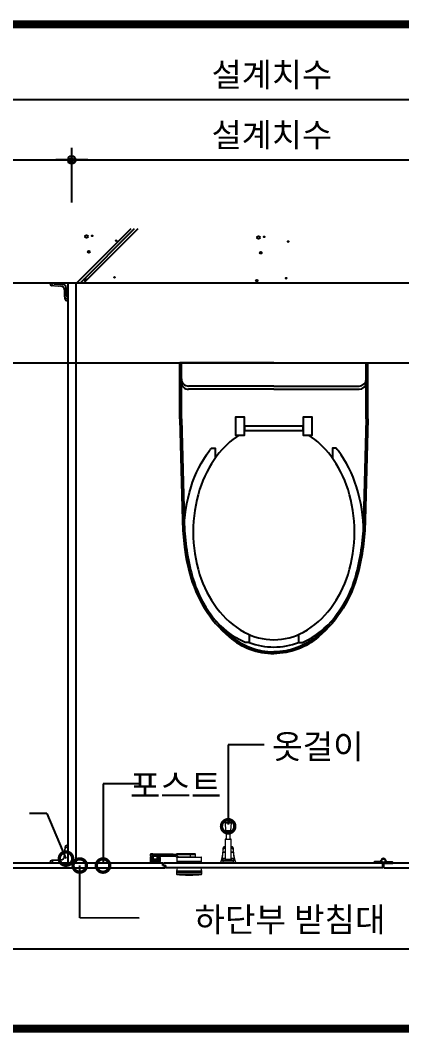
# Model space of a CAD drawing. Extents: x -256 to 8104, y -176 to 5714.
# Drawn here: x 3156 to 3633, y 2764 to 4029 of the extents above; entities that cross this region are included whole.
import ezdxf
from ezdxf.enums import TextEntityAlignment as Align

# ---------------------------------------------------------------- set-up
doc = ezdxf.new("R2010")
doc.units = 0
doc.header["$LTSCALE"] = 30
doc.layers.get('0').update_dxf_attribs({"linetype": 'CONTINUOUS'})
doc.layers.get('DEFPOINTS').update_dxf_attribs({"linetype": 'CONTINUOUS'})
for name, color, linetype in [('0_toilet', 6, 'CONTINUOUS'), ('DIM', 7, 'CONTINUOUS'), ('HAT', 8, 'CONTINUOUS'), ('경첩', 4, 'CONTINUOUS'), ('문자', 3, 'CONTINUOUS'), ('부자재', 4, 'CONTINUOUS'), ('옷걸이', 4, 'CONTINUOUS'), ('잠금쇠(회전형)', 4, 'CONTINUOUS'), ('치수', 1, 'CONTINUOUS'), ('해치', 8, 'CONTINUOUS')]:
    doc.layers.add(name, color=color, linetype=linetype)
doc.styles.add('돋움', font='malgun.ttf')
doc.dimstyles.new('10', dxfattribs={"dimscale": 10, "dimtxt": 3, "dimasz": 1, "dimexe": 1.5, "dimexo": 2, "dimgap": 1, "dimtad": 1, "dimdec": 0, "dimlunit": 6, "dimtxsty": '돋움', "dimblk": 'DIMDOT', "dimcen": -1, "dimdle": 1.5, "dimclrt": 3, "dimazin": 3, "dimtfac": 1, "dimtdec": 0, "dimtix": 1, "dimtmove": 2, "dimatfit": 3, "dimldrblk": 'DIMDOT', "dimarcsym": 0})

# ---------------------------------------------------------------- blocks, each defined once
blk = doc.blocks.new('_DOTSMALL')
at = {"color": 0, "linetype": 'ByBlock', "const_width": 0.5}
blk.add_lwpolyline([(-0.0625, 0, 1), (0.0625, 0, 1)], format="xyb", close=True, dxfattribs=at)
blk = doc.blocks.new('A$C63EC304E')
at = {"layer": '치수', "color": 1, "xscale": 2.5, "yscale": 2.5, "zscale": 2.5, "rotation": 234.3098741996962}
blk.add_blockref('_DOTSMALL', (0.312, 0.312), dxfattribs=at)
blk = doc.blocks.new('A$C2BC9653E')
at = {"layer": '치수', "xscale": 0.3333333333333333, "yscale": 0.3333333333333333, "zscale": 0.3333333333333333}
blk.add_blockref('A$C63EC304E', (0, 0), dxfattribs=at)
blk = doc.blocks.new('A$C7FC71301')
at = {"layer": '치수', "rotation": 180}
blk.add_blockref('A$C2BC9653E', (0.208, 0.208), dxfattribs=at)
blk = doc.blocks.new('A$C4A20372B')
at = {"layer": '치수'}
blk.add_blockref('A$C7FC71301', (0, 0), dxfattribs=at)
blk = doc.blocks.new('A$C566469F5')
at = {"layer": '치수'}
blk.add_blockref('A$C4A20372B', (0, 0), dxfattribs=at)
blk = doc.blocks.new('A$C7E317CD4')
at = {"layer": '해치', "xscale": 2, "yscale": 2, "zscale": 2}
blk.add_blockref('A$C566469F5', (0, 0), dxfattribs=at)
blk = doc.blocks.new('A$C601D7F27')
at = {"layer": '치수'}
blk.add_blockref('A$C7E317CD4', (0, 0), dxfattribs=at)
blk = doc.blocks.new('A$C38802C08')
at = {"layer": '치수'}
blk.add_blockref('A$C601D7F27', (0, 0), dxfattribs=at)
blk = doc.blocks.new('DIMDOT')
at = {"linetype": 'Continuous'}
blk.add_line((-2, 0), (2, 0), dxfattribs=at)
for radius in [0.5, 0.25]:
    blk.add_circle((0, 0), radius, dxfattribs=at)
blk = doc.blocks.new('*D671')
at = {"layer": 'DEFPOINTS', "color": 0}
for p in [(52408.8, -2942.9), (50908.8, -3091.4), (52408.8, -3091.4)]:
    blk.add_point(p, dxfattribs=at)
at = {"layer": 'DIM', "color": 0, "lineweight": -2, "ltscale": 10}
for p, q in [((50908.8, -3071.4), (50908.8, -2927.9)), ((52408.8, -3071.4), (52408.8, -2927.9)), ((50918.8, -2942.9), (52398.8, -2942.9))]:
    blk.add_line(p, q, dxfattribs=at)
at = {"layer": 'DIM', "color": 0, "lineweight": -2, "xscale": 10, "yscale": 10, "zscale": 10, "rotation": 180}
blk.add_blockref('DIMDOT', (50908.8, -2942.9), dxfattribs=at)
at = {"layer": 'DIM', "color": 0, "lineweight": -2, "xscale": 10, "yscale": 10, "zscale": 10}
blk.add_blockref('DIMDOT', (52408.8, -2942.9), dxfattribs=at)
at = {"layer": 'DIM', "color": 3, "insert": (51658.8, -2913.3), "char_height": 30, "attachment_point": 5, "style": '돋움'}
blk.add_mtext('설계치수', dxfattribs=at)
blk = doc.blocks.new('*D672')
at = {"layer": 'DEFPOINTS', "color": 0}
for p in [(51908.8, -3018.3), (51408.8, -3091.4), (51908.8, -3091.4)]:
    blk.add_point(p, dxfattribs=at)
at = {"layer": 'DIM', "color": 0, "lineweight": -2, "ltscale": 10}
for p, q in [((51408.8, -3071.4), (51408.8, -3003.3)), ((51908.8, -3071.4), (51908.8, -3003.3)), ((51418.8, -3018.3), (51898.8, -3018.3))]:
    blk.add_line(p, q, dxfattribs=at)
at = {"layer": 'DIM', "color": 0, "lineweight": -2, "xscale": 10, "yscale": 10, "zscale": 10, "rotation": 180}
blk.add_blockref('DIMDOT', (51408.8, -3018.3), dxfattribs=at)
at = {"layer": 'DIM', "color": 0, "lineweight": -2, "xscale": 10, "yscale": 10, "zscale": 10}
blk.add_blockref('DIMDOT', (51908.8, -3018.3), dxfattribs=at)
at = {"layer": 'DIM', "color": 3, "insert": (51658.8, -2988.6), "char_height": 30, "attachment_point": 5, "style": '돋움'}
blk.add_mtext('설계치수', dxfattribs=at)
blk = doc.blocks.new('*D673')
at = {"layer": 'DEFPOINTS', "color": 0}
for p in [(51408.8, -3018.3), (50908.8, -3091.4), (51408.8, -3091.4)]:
    blk.add_point(p, dxfattribs=at)
at = {"layer": 'DIM', "color": 0, "lineweight": -2, "ltscale": 10}
for p, q in [((50908.8, -3071.4), (50908.8, -3003.3)), ((51408.8, -3071.4), (51408.8, -3003.3)), ((50918.8, -3018.3), (51398.8, -3018.3))]:
    blk.add_line(p, q, dxfattribs=at)
at = {"layer": 'DIM', "color": 0, "lineweight": -2, "xscale": 10, "yscale": 10, "zscale": 10, "rotation": 180}
blk.add_blockref('DIMDOT', (50908.8, -3018.3), dxfattribs=at)
at = {"layer": 'DIM', "color": 0, "lineweight": -2, "xscale": 10, "yscale": 10, "zscale": 10}
blk.add_blockref('DIMDOT', (51408.8, -3018.3), dxfattribs=at)
at = {"layer": 'DIM', "color": 3, "insert": (51158.8, -2988.6), "char_height": 30, "attachment_point": 5, "style": '돋움'}
blk.add_mtext('설계치수', dxfattribs=at)
blk = doc.blocks.new('A$C10E41893')
at = {"layer": '부자재'}
for p, q in [((6.5, 0), (6.5, 196)), ((123.3, 196), (6.5, 196)), ((123.3, 192.5), (6.5, 192.5)), ((54.8, 0), (54.8, 177.5)), ((61.4, 0), (61.4, 177.5)), ((6.5, 0), (6.5, -196)), ((54.8, 0), (54.8, -177.5)), ((61.4, 0), (61.4, -177.5)), ((123.3, -192.5), (6.5, -192.5)), ((123.3, -196), (6.5, -196))]:
    blk.add_line(p, q, dxfattribs=at)
for points in [[(122.7, 196, -0.012538), (123.3, 196), (334.6, 190.3, -0.055395), (444.7, 175.1, -0.154276), (576.9, 93.3, -0.179504), (611.5, 0, -0.179504)], [(122.8, 192.5, -0.012538), (123.2, 192.5), (334.5, 186.8, -0.055395), (443.8, 171.7, -0.154276), (574.3, 91, -0.179504), (608, 0, -0.179504)], [(572, 51.4), (588.8, 51.4), (588.8, 59.6, 0.021185), (583.3, 70.7, 0.106084), (528.4, 133.7, 0.085733), (452.6, 172.4, 0.075373), (358.7, 186.6, 0.075373), (264.8, 172.4, 0.085733), (189, 133.7, 0.007337), (184.4, 130.1), (184.4, 122), (204.7, 122)], [(156.7, -72, 0.089162), (200.2, -118.7, 0.085733), (270.3, -154.5, 0.075373), (358.7, -167.9, 0.075373), (447.1, -154.5, 0.085733), (517.2, -118.7, 0.106084), (567, -61.6, 0.126931), (582.8, 0, 0.126931), (567, 61.6, 0.106084), (517.2, 118.7, 0.085733), (447.1, 154.5, 0.075373), (358.7, 167.9, 0.075373), (270.3, 154.5, 0.085733), (200.2, 118.7, 0.089162), (156.7, 72)], [(588.8, -51.4, 0.090214), (598.2, 0, 0.090214), (588.8, 51.4, 0.106084)], [(122.7, -196, 0.012538), (123.3, -196), (334.6, -190.3, 0.055395), (444.7, -175.1, 0.154276), (576.9, -93.3, 0.179504), (611.5, 0, 0.179504)], [(122.8, -192.5, 0.012538), (123.2, -192.5), (334.5, -186.8, 0.055395), (443.8, -171.7, 0.154276), (574.3, -91, 0.179504), (608, 0, 0.179504)], [(572, -51.4), (588.8, -51.4), (588.8, -59.6, -0.021185), (583.3, -70.7, -0.106084), (528.4, -133.7, -0.085733), (452.6, -172.4, -0.075373), (358.7, -186.6, -0.075373), (264.8, -172.4, -0.085733), (189, -133.7, -0.007337), (184.4, -130.1), (184.4, -122), (204.7, -122)]]:
    blk.add_lwpolyline(points, format="xyb", dxfattribs=at)
blk.add_lwpolyline([(138, -60.8), (119.3, -60.8), (119.3, -79.5), (156.7, -79.5), (156.7, -60.8), (138, -60.8), (147.3, -60.8), (147.3, 60.8), (138, 60.8), (156.7, 60.8), (156.7, 79.5), (119.3, 79.5), (119.3, 60.8), (138, 60.8), (138, -60.8), (119.3, -60.8)], dxfattribs=at)
for centre, start, end in [((39.8, 177.5), 0, 90), ((46.4, 177.5), 0, 90), ((39.8, -177.5), 270, 0), ((46.4, -177.5), 270, 0)]:
    blk.add_arc(centre, 15, start, end, dxfattribs=at)
blk = doc.blocks.new('DESIGN-25', base_point=(48188.6, -6872.9))
for p, q in [((50908.8, -3171.8), (52408.8, -3171.8)), ((50908.8, -3271.8), (52408.8, -3271.8))]:
    blk.add_line(p, q)
at = {"color": 4}
for p, q in [((51397.5, -3173.9), (51387.8, -3173.3)), ((51397.5, -3173.9), (51398.2, -3173.9)), ((51401.6, -3177.8), (51402.1, -3187.8))]:
    blk.add_line(p, q, dxfattribs=at)
at = {"color": 8}
blk.add_line((50672.7, -4003.7), (52635.3, -4003.7), dxfattribs=at)
at = {"color": 8, "const_width": 10}
for points in [[(50672.7, -2848.7), (54020.5, -2848.7)], [(48236, -4103.7), (54020.5, -4103.7)]]:
    blk.add_lwpolyline(points, dxfattribs=at)
at = {"color": 4}
for centre, radius, start, end in [((51387.9, -3171.7), 1.61, 184.0227, 266.85), ((51398, -3177.6), 3.66, 356.6481, 86.2207), ((51403.8, -3187.6), 1.65, 186.1664, 269.5984)]:
    blk.add_arc(centre, radius, start, end, dxfattribs=at)
at = {"layer": '0_toilet'}
for p, q in [((51403.8, -3171.8), (51403.8, -3896.8)), ((51413.8, -3171.8), (51413.8, -3896.8)), ((51522.7, -3896.8), (51298.8, -3896.8)), ((51298.8, -3902.8), (51525.7, -3902.8)), ((51522.7, -3899.8), (51522.7, -3896.8)), ((51522.7, -3899.8), (51526.5, -3899.8)), ((51797.3, -3896.8), (51523.5, -3896.8)), ((51523.5, -3899.8), (51523.5, -3896.8)), ((51525.7, -3902.8), (51525.7, -3899.8)), ((51526.5, -3902.8), (51526.5, -3899.8)), ((51797.3, -3902.8), (51526.5, -3902.8)), ((51797.3, -3902.8), (51797.3, -3896.8)), ((52027.8, -3896.8), (51798.8, -3896.8)), ((51798.8, -3902.8), (51798.8, -3896.8)), ((51798.8, -3902.8), (52030.8, -3902.8))]:
    blk.add_line(p, q, dxfattribs=at)
at = {"layer": '경첩', "color": 4, "linetype": 'Continuous', "lineweight": 15}
for p, q in [((51381.3, -3173), (51381.3, -3171.8)), ((51381.3, -3171.8), (51381.6, -3171.8)), ((51381.6, -3173), (51381.3, -3173)), ((51381.6, -3171.8), (51381.6, -3173)), ((51381.6, -3171.8), (51383.7, -3171.8)), ((51383.7, -3171.8), (51383.7, -3173.1)), ((51383.7, -3173.1), (51383.8, -3173.1)), ((51383.8, -3173.1), (51383.8, -3171.8)), ((51383.8, -3171.8), (51384.1, -3171.8)), ((51383.8, -3173.1), (51384.1, -3173.1)), ((51384.1, -3171.8), (51384.1, -3173.1)), ((51402.3, -3171.8), (51384.1, -3171.8)), ((51403.8, -3191.6), (51403.8, -3173.3)), ((51386, -3175.5), (51383.5, -3175.3)), ((51383.6, -3175.1), (51385, -3175.2)), ((51384, -3175.5), (51384.2, -3175.4)), ((51384, -3175.5), (51384.1, -3175.6)), ((51387.3, -3175.8), (51384.1, -3175.6)), ((51395, -3175.9), (51386, -3175.5)), ((51386.1, -3175.2), (51395, -3175.6)), ((51387.3, -3175.8), (51387.6, -3175.5)), ((51388, -3175.8), (51388.2, -3175.6)), ((51388.3, -3175.8), (51388.6, -3175.6)), ((51389, -3175.8), (51389.3, -3175.6)), ((51391.7, -3176), (51389, -3175.8)), ((51391.7, -3176), (51392, -3175.7)), ((51392.4, -3176), (51392.6, -3175.8)), ((51392.7, -3176), (51393, -3175.8)), ((51393.4, -3176.1), (51393.6, -3175.8)), ((51394.8, -3176.1), (51393.4, -3176.1)), ((51394.8, -3176.1), (51395, -3175.9)), ((51395, -3176.1), (51394.8, -3176.1)), ((51396, -3176.3), (51396.2, -3176.1)), ((51396.5, -3176.5), (51396.7, -3176.3)), ((51396.8, -3176.6), (51397, -3176.4)), ((51397.2, -3176.8), (51397.4, -3176.6)), ((51397.5, -3177), (51397.6, -3176.8)), ((51398.5, -3178), (51398.7, -3177.8)), ((51398.7, -3178.2), (51398.9, -3178)), ((51399, -3178.6), (51399.1, -3178.4)), ((51399.1, -3178.9), (51399.3, -3178.7)), ((51399.2, -3179.3), (51399.4, -3179.1)), ((51399.6, -3179.6), (51399.4, -3179.8)), ((51399.4, -3179.8), (51399.6, -3179.6)), ((51399.5, -3180.2), (51399.7, -3179.9)), ((51399.5, -3180.4), (51399.7, -3180.2)), ((51399.6, -3181.3), (51399.5, -3180.6)), ((51399.6, -3181.3), (51399.8, -3181.1)), ((51399.6, -3181.4), (51399.8, -3181.2)), ((51399.6, -3181.4), (51399.6, -3181.3)), ((51399.6, -3181.7), (51399.6, -3181.4)), ((51399.6, -3181.7), (51399.8, -3181.5)), ((51399.6, -3181.8), (51399.8, -3181.6)), ((51399.6, -3181.8), (51399.6, -3181.7)), ((51399.6, -3182.8), (51399.6, -3181.8)), ((51399.6, -3182.8), (51399.9, -3182.5)), ((51399.6, -3183), (51399.9, -3182.8)), ((51399.7, -3183.4), (51399.6, -3183)), ((51399.7, -3183.4), (51399.9, -3183.2)), ((51399.7, -3183.4), (51399.9, -3183.2)), ((51399.8, -3186.3), (51399.7, -3183.4)), ((51400.2, -3189.6), (51399.8, -3180.6)), ((51399.8, -3186.3), (51400, -3186.1)), ((51399.8, -3186.6), (51400, -3186.4)), ((51399.8, -3187.3), (51399.8, -3186.6)), ((51399.8, -3187.3), (51400.1, -3187.1)), ((51399.9, -3187.6), (51400.1, -3187.4)), ((51400, -3180.6), (51400.4, -3189.6)), ((51399.9, -3188.3), (51400.1, -3188.1)), ((51400, -3191), (51399.9, -3188.3)), ((51400, -3191), (51400.2, -3190.8)), ((51400.1, -3191.6), (51400.3, -3191.5)), ((51400.3, -3192.1), (51400.2, -3189.6)), ((51400.5, -3190.7), (51400.6, -3192.1)), ((51402.5, -3191.6), (51403.8, -3191.6)), ((51402.5, -3191.8), (51402.5, -3191.6)), ((51403.8, -3191.8), (51402.5, -3191.8)), ((51402.6, -3191.8), (51402.6, -3191.9)), ((51402.6, -3191.9), (51403.8, -3191.9)), ((51402.7, -3194.1), (51403.8, -3194.1)), ((51402.7, -3194.1), (51402.7, -3194.3)), ((51403.8, -3194.3), (51402.7, -3194.3)), ((51403.8, -3191.6), (51403.8, -3191.8)), ((51403.8, -3191.9), (51403.8, -3194.1)), ((51403.8, -3194.1), (51403.8, -3194.3)), ((51399.8, -3882.4), (51399.7, -3885.3)), ((51400.2, -3879.1), (51399.8, -3888.1)), ((51399.8, -3881.4), (51400.1, -3881.6)), ((51399.8, -3881.4), (51399.8, -3882.1)), ((51399.8, -3882.1), (51400, -3882.3)), ((51399.8, -3882.4), (51400, -3882.6)), ((51400, -3877.7), (51399.9, -3880.4)), ((51399.9, -3880.4), (51400.1, -3880.6)), ((51399.9, -3881.1), (51400.1, -3881.3)), ((51400, -3877.7), (51400.2, -3877.9)), ((51400, -3888.1), (51400.4, -3879.1)), ((51400.1, -3877.1), (51400.3, -3877.2)), ((51400.3, -3876.6), (51400.2, -3879.1)), ((51400.5, -3878), (51400.6, -3876.6)), ((51402.5, -3876.8), (51402.5, -3877.1)), ((51403.8, -3876.8), (51402.5, -3876.8)), ((51402.5, -3877.1), (51403.8, -3877.1)), ((51402.6, -3876.8), (51402.6, -3876.7)), ((51402.6, -3876.7), (51403.8, -3876.7)), ((51402.7, -3874.6), (51402.7, -3874.3)), ((51403.8, -3874.3), (51402.7, -3874.3)), ((51402.7, -3874.6), (51403.8, -3874.6)), ((51403.8, -3874.6), (51403.8, -3874.3)), ((51403.8, -3876.7), (51403.8, -3874.6)), ((51403.8, -3877.1), (51403.8, -3876.8)), ((51403.8, -3877.1), (51403.8, -3895.3)), ((51381.6, -3895.7), (51381.3, -3895.7)), ((51381.3, -3895.7), (51381.3, -3896.8)), ((51381.6, -3896.8), (51381.6, -3895.7)), ((51386, -3893.2), (51383.5, -3893.4)), ((51383.6, -3893.6), (51385, -3893.5)), ((51383.7, -3896.8), (51383.7, -3895.6)), ((51383.7, -3895.6), (51383.8, -3895.6)), ((51383.8, -3895.6), (51384.1, -3895.6)), ((51383.8, -3895.6), (51383.8, -3896.8)), ((51384, -3893.2), (51384.1, -3893.1)), ((51384, -3893.2), (51384.2, -3893.3)), ((51387.3, -3892.9), (51384.1, -3893.1)), ((51384.1, -3896.8), (51384.1, -3895.6)), ((51395, -3892.8), (51386, -3893.2)), ((51386.1, -3893.5), (51395, -3893.1)), ((51387.3, -3892.9), (51387.6, -3893.2)), ((51388, -3892.9), (51388.2, -3893.1)), ((51388.3, -3892.9), (51388.6, -3893.1)), ((51391.7, -3892.7), (51389, -3892.9)), ((51389, -3892.9), (51389.3, -3893.1)), ((51391.7, -3892.7), (51392, -3893)), ((51392.4, -3892.7), (51392.6, -3892.9)), ((51392.7, -3892.7), (51393, -3892.9)), ((51393.4, -3892.6), (51393.6, -3892.9)), ((51394.8, -3892.6), (51393.4, -3892.6)), ((51394.8, -3892.6), (51395, -3892.8)), ((51395, -3892.6), (51394.8, -3892.6)), ((51396, -3892.4), (51396.2, -3892.6)), ((51396.5, -3892.2), (51396.7, -3892.4)), ((51396.8, -3892.1), (51397, -3892.3)), ((51397.2, -3891.9), (51397.4, -3892.1)), ((51397.5, -3891.7), (51397.6, -3891.9)), ((51398.5, -3890.7), (51398.7, -3890.9)), ((51398.7, -3890.5), (51398.9, -3890.7)), ((51399, -3890.1), (51399.1, -3890.3)), ((51399.1, -3889.8), (51399.3, -3890)), ((51399.2, -3889.4), (51399.4, -3889.6)), ((51399.6, -3889.1), (51399.4, -3888.9)), ((51399.4, -3888.9), (51399.6, -3889.1)), ((51399.6, -3887.4), (51399.5, -3888)), ((51399.5, -3888.3), (51399.7, -3888.5)), ((51399.5, -3888.5), (51399.7, -3888.8)), ((51399.7, -3885.3), (51399.6, -3885.7)), ((51399.6, -3885.7), (51399.9, -3885.9)), ((51399.6, -3885.9), (51399.9, -3886.2)), ((51399.6, -3885.9), (51399.6, -3886.9)), ((51399.6, -3886.9), (51399.8, -3887.1)), ((51399.6, -3886.9), (51399.6, -3887)), ((51399.6, -3887), (51399.8, -3887.2)), ((51399.6, -3887), (51399.6, -3887.3)), ((51399.6, -3887.3), (51399.8, -3887.5)), ((51399.6, -3887.3), (51399.6, -3887.4)), ((51399.6, -3887.4), (51399.8, -3887.6)), ((51399.7, -3885.3), (51399.9, -3885.5)), ((51399.7, -3885.3), (51399.9, -3885.5)), ((51381.3, -3896.8), (51381.6, -3896.8)), ((51381.6, -3896.8), (51383.7, -3896.8)), ((51383.8, -3896.8), (51384.1, -3896.8)), ((51402.3, -3896.8), (51384.1, -3896.8))]:
    blk.add_line(p, q, dxfattribs=at)
at = {"layer": '경첩', "color": 4, "linetype": 'Continuous', "lineweight": 15, "flags": 128}
for points in [[(51383.6, -3175.1), (51383.5, -3175.1), (51383.5, -3175.2), (51383.5, -3175.2), (51383.5, -3175.3), (51383.5, -3175.3), (51383.5, -3175.3), (51383.5, -3175.3), (51383.5, -3175.3)], [(51386, -3175.5), (51386, -3175.4), (51386, -3175.4), (51386, -3175.4), (51386, -3175.4), (51386, -3175.3), (51386, -3175.3), (51386, -3175.3), (51386.1, -3175.2)], [(51388, -3175.8), (51388, -3175.8), (51388, -3175.8), (51387.9, -3175.8), (51387.8, -3175.8), (51387.7, -3175.8), (51387.6, -3175.8), (51387.5, -3175.8), (51387.3, -3175.8)], [(51389, -3175.8), (51388.9, -3175.8), (51388.8, -3175.8), (51388.7, -3175.8), (51388.6, -3175.8), (51388.5, -3175.8), (51388.4, -3175.8), (51388.4, -3175.8), (51388.4, -3175.8), (51388.3, -3175.8)], [(51392.4, -3176), (51392.4, -3176), (51392.3, -3176), (51392.3, -3176), (51392.2, -3176), (51392.1, -3176), (51392, -3176), (51391.9, -3176), (51391.7, -3176)], [(51393.4, -3176.1), (51393.3, -3176), (51393.2, -3176), (51393, -3176), (51392.9, -3176), (51392.8, -3176), (51392.8, -3176), (51392.7, -3176), (51392.7, -3176)], [(51395, -3175.9), (51395, -3175.9), (51395, -3175.9), (51395, -3175.8), (51395, -3175.8), (51395, -3175.8), (51395, -3175.7), (51395, -3175.7), (51395, -3175.6)], [(51399.4, -3179.8), (51399.4, -3179.8), (51399.4, -3179.8)], [(51399.5, -3180.4), (51399.5, -3180.2), (51399.5, -3180.2)], [(51399.6, -3183), (51399.6, -3182.9), (51399.6, -3182.8), (51399.6, -3182.8)], [(51399.7, -3183.4), (51399.7, -3183.4), (51399.7, -3183.4)], [(51399.8, -3180.6), (51399.8, -3180.6), (51399.8, -3180.6), (51399.8, -3180.6), (51399.8, -3180.6), (51399.9, -3180.6), (51399.9, -3180.6), (51400, -3180.6), (51400, -3180.6)], [(51399.9, -3188.3), (51399.9, -3188.2), (51399.9, -3188.1), (51399.9, -3187.9), (51399.9, -3187.8), (51399.9, -3187.8), (51399.9, -3187.7), (51399.9, -3187.7), (51399.9, -3187.6)], [(51400, -3191.5), (51400, -3191.4), (51400, -3191.3), (51400, -3191.2), (51400, -3191)], [(51400, -3191.5), (51400.1, -3191.5), (51400.1, -3191.6), (51400.1, -3191.6), (51400.1, -3191.6), (51400.1, -3191.6), (51400.1, -3191.6), (51400.1, -3191.6), (51400.1, -3191.6)], [(51400.2, -3189.6), (51400.2, -3189.6), (51400.2, -3189.6), (51400.2, -3189.6), (51400.3, -3189.6), (51400.3, -3189.6), (51400.3, -3189.6), (51400.4, -3189.6), (51400.4, -3189.6)], [(51400.6, -3192.1), (51400.5, -3192.1), (51400.5, -3192.1), (51400.4, -3192.1), (51400.4, -3192.1), (51400.4, -3192.1), (51400.3, -3192.1), (51400.3, -3192.1), (51400.3, -3192.1)], [(51399.9, -3880.4), (51399.9, -3880.5), (51399.9, -3880.6), (51399.9, -3880.8), (51399.9, -3880.9), (51399.9, -3880.9), (51399.9, -3881), (51399.9, -3881), (51399.9, -3881.1)], [(51400, -3877.2), (51400.1, -3877.1), (51400.1, -3877.1), (51400.1, -3877.1), (51400.1, -3877.1), (51400.1, -3877.1), (51400.1, -3877.1), (51400.1, -3877.1), (51400.1, -3877.1)], [(51400, -3877.2), (51400, -3877.3), (51400, -3877.4), (51400, -3877.5), (51400, -3877.7)], [(51400.2, -3879.1), (51400.2, -3879.1), (51400.2, -3879.1), (51400.2, -3879.1), (51400.3, -3879.1), (51400.3, -3879.1), (51400.3, -3879.1), (51400.4, -3879.1), (51400.4, -3879.1)], [(51400.6, -3876.6), (51400.5, -3876.6), (51400.5, -3876.6), (51400.4, -3876.6), (51400.4, -3876.6), (51400.4, -3876.6), (51400.3, -3876.6), (51400.3, -3876.6), (51400.3, -3876.6)], [(51383.6, -3893.6), (51383.5, -3893.6), (51383.5, -3893.5), (51383.5, -3893.5), (51383.5, -3893.4), (51383.5, -3893.4), (51383.5, -3893.4), (51383.5, -3893.4), (51383.5, -3893.4)], [(51386, -3893.2), (51386, -3893.2), (51386, -3893.3), (51386, -3893.3), (51386, -3893.3), (51386, -3893.4), (51386, -3893.4), (51386, -3893.4), (51386.1, -3893.5)], [(51388, -3892.9), (51388, -3892.9), (51388, -3892.9), (51387.9, -3892.9), (51387.8, -3892.9), (51387.7, -3892.9), (51387.6, -3892.9), (51387.5, -3892.9), (51387.3, -3892.9)], [(51389, -3892.9), (51388.9, -3892.9), (51388.8, -3892.9), (51388.7, -3892.9), (51388.6, -3892.9), (51388.5, -3892.9), (51388.4, -3892.9), (51388.4, -3892.9), (51388.4, -3892.9), (51388.3, -3892.9)], [(51392.4, -3892.7), (51392.4, -3892.7), (51392.3, -3892.7), (51392.3, -3892.7), (51392.2, -3892.7), (51392.1, -3892.7), (51392, -3892.7), (51391.9, -3892.7), (51391.7, -3892.7)], [(51393.4, -3892.6), (51393.3, -3892.7), (51393.2, -3892.7), (51393, -3892.7), (51392.9, -3892.7), (51392.8, -3892.7), (51392.8, -3892.7), (51392.7, -3892.7), (51392.7, -3892.7)], [(51395, -3892.8), (51395, -3892.8), (51395, -3892.8), (51395, -3892.9), (51395, -3892.9), (51395, -3892.9), (51395, -3893), (51395, -3893), (51395, -3893.1)], [(51399.4, -3888.9), (51399.4, -3888.9), (51399.4, -3888.9)], [(51399.5, -3888.3), (51399.5, -3888.5), (51399.5, -3888.5)], [(51399.6, -3885.7), (51399.6, -3885.8), (51399.6, -3885.9), (51399.6, -3885.9)], [(51399.7, -3885.3), (51399.7, -3885.3), (51399.7, -3885.3)], [(51399.8, -3888.1), (51399.8, -3888.1), (51399.8, -3888.1), (51399.8, -3888.1), (51399.8, -3888.1), (51399.9, -3888.1), (51399.9, -3888.1), (51400, -3888.1), (51400, -3888.1)]]:
    blk.add_lwpolyline(points, dxfattribs=at)
at = {"layer": '경첩', "color": 4, "linetype": 'Continuous', "lineweight": 15}
for centre, radius, start, end in [((51383.7, -3173), 2.35, 180, 267.3017), ((51383.7, -3173), 2.1, 180, 267.3017), ((51386.2, -3173.1), 2.35, 180, 267.3017), ((51386.2, -3173.1), 2.1, 180, 267.3017), ((51402.3, -3173.3), 1.5, 0, 90), ((51394.8, -3180.9), 5.25, 2.6983, 87.3017), ((51394.8, -3180.9), 5, 2.6983, 87.3017), ((51394.8, -3180.9), 4.75, 75, 87.3017), ((51394.8, -3180.9), 4.75, 68.2494, 75.0002), ((51394.8, -3180.9), 4.75, 58.7002, 65.0052), ((51394.8, -3180.9), 4.75, 55.6142, 58.7009), ((51394.8, -3180.9), 4.75, 37.4392, 55.6151), ((51394.8, -3180.9), 4.75, 34.3855, 37.4388), ((51394.8, -3180.9), 4.75, 28.1736, 34.3849), ((51394.8, -3180.9), 4.75, 19.766, 24.9948), ((51394.8, -3180.9), 4.75, 13.2431, 19.766), ((51394.8, -3180.9), 4.75, 8.6056, 13.1623), ((51394.8, -3180.9), 4.75, 2.6983, 5.9088), ((51402.5, -3189.5), 2.35, 182.6983, 270), ((51402.7, -3192), 2.35, 182.6983, 270), ((51402.5, -3189.5), 2.1, 182.6983, 270), ((51402.7, -3192), 2.1, 182.6983, 270), ((51402.5, -3879.2), 2.35, 90, 177.3017), ((51402.7, -3876.7), 2.35, 90, 177.3017), ((51402.5, -3879.2), 2.1, 90, 177.3017), ((51402.7, -3876.7), 2.1, 90, 177.3017), ((51383.7, -3895.7), 2.35, 92.6983, 180), ((51383.7, -3895.7), 2.1, 92.6983, 180), ((51386.2, -3895.6), 2.35, 92.6983, 180), ((51386.2, -3895.6), 2.1, 92.6983, 180), ((51394.8, -3887.8), 5.25, 272.6983, 357.3017), ((51394.8, -3887.8), 5, 272.6983, 357.3017), ((51394.8, -3887.8), 4.75, 272.6983, 285), ((51394.8, -3887.8), 4.75, 284.9998, 291.7506), ((51394.8, -3887.8), 4.75, 294.9948, 301.2998), ((51394.8, -3887.8), 4.75, 301.2991, 304.3858), ((51394.8, -3887.8), 4.75, 304.3849, 322.5608), ((51394.8, -3887.8), 4.75, 322.5612, 325.6145), ((51394.8, -3887.8), 4.75, 325.6151, 331.8264), ((51394.8, -3887.8), 4.75, 335.0052, 340.234), ((51394.8, -3887.8), 4.75, 340.234, 346.7569), ((51394.8, -3887.8), 4.75, 346.8377, 351.3944), ((51394.8, -3887.8), 4.75, 354.0912, 357.3017), ((51402.3, -3895.3), 1.5, 270, 0)]:
    blk.add_arc(centre, radius, start, end, dxfattribs=at)
at = {"layer": '부자재'}
for p, q in [((51786.6, -3895.9), (51786.6, -3896.8)), ((51794.4, -3894.8), (51787.2, -3895.3)), ((51787.9, -3895.8), (51787.9, -3896.8)), ((51801.1, -3894.7), (51809.2, -3895.3)), ((51808.5, -3895.8), (51808.5, -3896.8)), ((51809.8, -3895.9), (51809.8, -3896.8)), ((51797.3, -3896.8), (51786.6, -3896.8)), ((51798.1, -3896.3), (51798.1, -3897.1)), ((51798.3, -3897.1), (51798.1, -3897.1)), ((51798.3, -3896.3), (51798.3, -3897.1)), ((51798.8, -3896.8), (51809.8, -3896.8)), ((51798.8, -3896.8), (51798.8, -3896.8))]:
    blk.add_line(p, q, dxfattribs=at)
at = {"layer": '부자재', "color": 1}
blk.add_circle((51798.2, -3893.6), 2.34, dxfattribs=at)
at = {"layer": '부자재'}
for centre, radius, start, end in [((51787.3, -3895.9), 0.7, 101.7765, 181.6712), ((51788.7, -3896), 0.884, 113.4077, 164.5497), ((51794.3, -3893.5), 1.29, 272.9231, 352.4724), ((51798.2, -3893.6), 2.62, 270, 180), ((51798.3, -3894), 2.86, 280.084, 345.9792), ((51802.1, -3893.5), 1.29, 187.5276, 267.0769), ((51807.7, -3896), 0.884, 15.4503, 67.3004), ((51809.1, -3895.9), 0.7, 358.3288, 78.2235), ((51798.6, -3897.9), 1.65, 102.5267, 141.5475), ((51797.8, -3897.9), 1.65, 43.1003, 77.4733)]:
    blk.add_arc(centre, radius, start, end, dxfattribs=at)
at = {"layer": '옷걸이', "lineweight": 15}
for p, q in [((51600.3, -3846.5), (51601, -3856)), ((51600.3, -3846.5), (51608.3, -3846.5)), ((51601, -3856), (51607.5, -3856)), ((51601.8, -3856), (51601.8, -3866.8)), ((51606.8, -3866.8), (51606.8, -3856)), ((51607.5, -3856), (51608.3, -3846.5)), ((51600.5, -3867.1), (51600.3, -3892.3)), ((51608, -3867.1), (51600.5, -3867.1)), ((51600.8, -3866.8), (51604.3, -3866.8)), ((51604.3, -3866.8), (51607.7, -3866.8)), ((51608.2, -3892.3), (51608, -3867.1)), ((51598, -3882.5), (51600.4, -3882.5)), ((51600.4, -3876.2), (51600.3, -3876.2)), ((51600.3, -3876.2), (51600.3, -3876.3)), ((51600.4, -3876.3), (51600.3, -3876.3)), ((51600.3, -3877.8), (51600.3, -3878.2)), ((51600.3, -3877.8), (51600.4, -3877.8)), ((51600.4, -3878.2), (51600.3, -3878.2)), ((51608.2, -3876.2), (51608.1, -3876.2)), ((51608.2, -3876.3), (51608.1, -3876.3)), ((51608.1, -3877.8), (51608.2, -3877.8)), ((51608.2, -3878.2), (51608.1, -3878.2)), ((51608.1, -3882.5), (51610.5, -3882.5)), ((51608.2, -3876.2), (51608.2, -3876.3)), ((51608.2, -3877.8), (51608.2, -3878.2)), ((51594.8, -3896.8), (51595.6, -3894.3)), ((51595.6, -3894.3), (51595.6, -3894.3)), ((51595.6, -3894.3), (51595.6, -3894.3)), ((51596.6, -3893.5), (51596.5, -3893.5)), ((51596.5, -3893.6), (51596.5, -3893.6)), ((51612, -3893.6), (51596.5, -3893.6)), ((51598, -3891.4), (51596.6, -3891.4)), ((51598, -3891.5), (51596.6, -3891.5)), ((51598, -3894.3), (51597.1, -3896.8)), ((51600.4, -3883.3), (51597.9, -3883.3)), ((51597.9, -3892), (51598, -3891.4)), ((51598, -3894.3), (51598, -3893.6)), ((51598, -3893.6), (51610.5, -3893.6)), ((51610.5, -3894.3), (51598, -3894.3)), ((51609, -3892.3), (51599.5, -3892.3)), ((51610.6, -3883.3), (51608.1, -3883.3)), ((51611.9, -3891.4), (51610.5, -3891.4)), ((51610.5, -3891.4), (51610.6, -3892)), ((51611.9, -3891.5), (51610.5, -3891.5)), ((51610.5, -3894.3), (51610.5, -3893.6)), ((51611.4, -3896.8), (51610.5, -3894.3)), ((51612, -3893.5), (51611.9, -3893.5)), ((51612.1, -3893.5), (51612, -3893.5)), ((51612, -3893.6), (51612, -3893.6)), ((51612.9, -3894.3), (51613.8, -3896.8)), ((51612.9, -3894.3), (51612.9, -3894.3)), ((51612.9, -3894.3), (51612.9, -3894.3)), ((51597.1, -3896.8), (51594.8, -3896.8)), ((51611.4, -3896.8), (51597.1, -3896.8)), ((51613.8, -3896.8), (51611.4, -3896.8))]:
    blk.add_line(p, q, dxfattribs=at)
at = {"layer": '옷걸이', "lineweight": 15, "flags": 128}
for points in [[(51597.7, -3883.3), (51597.7, -3883.3), (51597.7, -3883.3), (51597.7, -3883.3), (51597.7, -3883.3), (51597.8, -3883.3), (51597.8, -3883.3), (51597.9, -3883.3), (51597.9, -3883.3)], [(51600.3, -3876.2), (51600.3, -3876.2), (51599.9, -3876.2), (51599.6, -3876.3), (51599.3, -3876.4), (51599, -3876.5), (51598.7, -3876.6), (51598.5, -3876.8), (51598.3, -3876.9), (51598.1, -3877.1), (51598, -3877.4), (51597.9, -3877.6), (51597.8, -3877.8), (51597.8, -3877.9)], [(51600.3, -3876.3), (51599.9, -3876.3), (51599.5, -3876.4), (51599.1, -3876.5), (51598.8, -3876.7), (51598.5, -3876.8), (51598.2, -3877.1), (51598, -3877.3), (51597.9, -3877.6), (51597.8, -3877.9), (51597.8, -3877.9)], [(51597.8, -3879.4), (51597.9, -3879.2), (51598, -3878.9), (51598.2, -3878.7), (51598.4, -3878.4), (51598.7, -3878.2), (51599, -3878.1), (51599.4, -3878), (51599.8, -3877.9), (51600.3, -3877.8)], [(51600.3, -3878.2), (51599.8, -3878.2), (51599.5, -3878.3), (51599.1, -3878.4), (51598.8, -3878.6), (51598.6, -3878.7), (51598.4, -3878.9), (51598.2, -3879.2), (51598.1, -3879.4), (51598.1, -3879.6)], [(51610.7, -3877.9), (51610.7, -3877.9), (51610.7, -3877.7), (51610.6, -3877.5), (51610.5, -3877.3), (51610.3, -3877.1), (51610.2, -3876.9), (51609.9, -3876.7), (51609.7, -3876.5), (51609.4, -3876.4), (51609.1, -3876.3), (51608.8, -3876.3), (51608.4, -3876.2), (51608.2, -3876.2)], [(51610.7, -3877.9), (51610.6, -3877.7), (51610.5, -3877.4), (51610.4, -3877.2), (51610.2, -3876.9), (51609.9, -3876.7), (51609.5, -3876.6), (51609.2, -3876.4), (51608.8, -3876.3), (51608.3, -3876.3), (51608.2, -3876.3)], [(51608.2, -3877.8), (51608.6, -3877.9), (51609, -3877.9), (51609.4, -3878), (51609.7, -3878.2), (51610, -3878.4), (51610.3, -3878.6), (51610.5, -3878.8), (51610.6, -3879.1), (51610.7, -3879.4)], [(51610.4, -3879.6), (51610.4, -3879.3), (51610.2, -3879.1), (51610.1, -3878.9), (51609.8, -3878.7), (51609.6, -3878.5), (51609.3, -3878.4), (51608.9, -3878.3), (51608.5, -3878.2), (51608.2, -3878.2)], [(51610.8, -3883.3), (51610.8, -3883.3), (51610.8, -3883.3), (51610.8, -3883.3), (51610.8, -3883.3), (51610.7, -3883.3), (51610.7, -3883.3), (51610.6, -3883.3), (51610.6, -3883.3)], [(51596.3, -3891.6), (51596.3, -3891.6), (51596.3, -3891.6)], [(51596.5, -3893.5), (51596.5, -3893.5), (51596.4, -3893.5)], [(51596.6, -3893.5), (51596.6, -3893.6), (51596.5, -3893.6)], [(51596.5, -3893.5), (51596.5, -3893.5), (51596.6, -3893.5)], [(51596.6, -3891.5), (51596.6, -3891.4), (51596.6, -3891.5)], [(51598.8, -3893.6), (51598.3, -3893.5), (51598.1, -3893.5), (51598, -3893.5), (51598.1, -3893.4), (51598.4, -3893.4), (51598.5, -3893.4)], [(51600.3, -3891.1), (51599.7, -3891.1), (51598.4, -3891.1)], [(51610.1, -3891.1), (51608.5, -3891.1), (51608.2, -3891.1)], [(51610, -3893.4), (51610.3, -3893.4), (51610.5, -3893.5), (51610.5, -3893.5), (51610.3, -3893.5), (51610, -3893.5), (51609.5, -3893.6)], [(51612, -3893.6), (51611.9, -3893.6), (51611.9, -3893.5)], [(51612, -3893.5), (51612, -3893.5), (51611.9, -3893.5)]]:
    blk.add_lwpolyline(points, dxfattribs=at)
at = {"layer": '옷걸이', "lineweight": 15}
for centre, radius, start, end in [((51604.3, -3856.8), 11, 68.7607, 111.2393), ((51600.8, -3867.1), 0.25, 90, 179.5), ((51607.7, -3867.1), 0.25, 0.5, 90), ((51545.1, -3879.1), 52.8, 346.2317, 355.4136), ((51545.1, -3879.1), 52.8, 356.4511, 359.6096), ((51598, -3882.3), 0.23, 185.4574, 275.1888), ((51545.1, -3879.1), 52.8, 355.4136, 356.451), ((51545.1, -3879.1), 52.8, 359.6096, 1.2369), ((51598.1, -3879.4), 0.227, 188.2087, 276.392), ((51564, -3879.9), 34.1, 354.2736, 355.5668), ((51545.1, -3879.3), 53, 356.4511, 359.6096), ((51545.1, -3877.5), 55.3, 359.6189, 1.2073), ((51663.4, -3877.5), 55.3, 178.7927, 180.3811), ((51610.4, -3879.4), 0.227, 263.608, 351.7913), ((51663.4, -3879.3), 53, 180.3904, 183.5489), ((51610.5, -3882.3), 0.23, 264.8112, 354.5426), ((51644.5, -3879.9), 34.1, 184.4333, 185.7264), ((51663.4, -3879.1), 52.8, 178.7631, 180.3904), ((51663.4, -3879.1), 52.8, 180.3904, 183.5489), ((51663.4, -3879.1), 52.8, 183.5489, 184.5865), ((51663.4, -3879.1), 52.8, 184.5864, 193.7683), ((51546.3, -3879.4), 51.5, 343.2376, 346.2577), ((51596.7, -3894.7), 1.17, 101.397, 160.6752), ((51596.5, -3894.6), 1, 89.9937, 161.8081), ((51546.7, -3879.2), 51.3, 343.5226, 346.2377), ((51596.6, -3891.7), 0.25, 90.2728, 166.2395), ((51596.6, -3891.7), 0.247, 89.2585, 165.9158), ((51596.1, -3891.7), 1.81, 282.0607, 352.5143), ((51545.1, -3879.1), 53, 346.5097, 355.4136), ((51596, -3891.3), 2.24, 284.8265, 3.5932), ((51598.3, -3891.5), 0.376, 79.9393, 150.5456), ((51598.2, -3891.4), 0.248, 89.5881, 179.723), ((51598.4, -3891.4), 0.307, 84.7786, 118.9817), ((51598.1, -3892), 1.43, 284.1057, 346.9245), ((51604.4, -3492.5), 401.1, 269.1968, 270.7316), ((51610.4, -3892), 1.44, 193.1186, 255.9655), ((51610.1, -3891.5), 0.4, 32.0092, 97.8083), ((51610.1, -3891.4), 0.271, 58.6344, 97.6053), ((51612.5, -3891.3), 2.24, 176.3909, 255.1894), ((51610.3, -3891.4), 0.248, 0.277, 90.4119), ((51663.4, -3879.1), 53, 184.5864, 193.4903), ((51612.4, -3891.7), 1.8, 186.7864, 258.2605), ((51611.9, -3891.7), 0.25, 13.7617, 89.4531), ((51611.9, -3891.7), 0.247, 14.0842, 90.7415), ((51661.6, -3879.3), 51.2, 193.7584, 196.469), ((51611.8, -3894.7), 1.16, 19.2937, 79.3942), ((51612, -3894.6), 1, 18.1919, 90.0063), ((51662.4, -3879.4), 51.7, 193.7493, 196.7564)]:
    blk.add_arc(centre, radius, start, end, dxfattribs=at)
at = {"layer": '잠금쇠(회전형)', "linetype": 'Continuous', "lineweight": 15}
for p, q in [((51507, -3885.7), (51507, -3888.2)), ((51507, -3888.2), (51510.2, -3888.2)), ((51507, -3889.8), (51507, -3896.8)), ((51507.4, -3889.8), (51507, -3889.8)), ((51507.4, -3894.8), (51507.4, -3889.8)), ((51507.4, -3889.8), (51507.8, -3889.8)), ((51519.1, -3894.8), (51507.4, -3894.8)), ((51509.3, -3885.2), (51507.5, -3885.2)), ((51507.5, -3889.3), (51507.8, -3889.3)), ((51507.8, -3889.8), (51507.8, -3889.3)), ((51507.8, -3889.3), (51509.7, -3889.3)), ((51507.8, -3889.8), (51507.8, -3894.4)), ((51509.7, -3889.8), (51507.8, -3889.8)), ((51507.8, -3894.4), (51508, -3894.4)), ((51508, -3890.3), (51509.7, -3890.3)), ((51508, -3894.4), (51508, -3890.3)), ((51508.5, -3890.8), (51508, -3890.3)), ((51508, -3894.4), (51508.1, -3894.3)), ((51508.1, -3894.3), (51518.4, -3894.3)), ((51508.5, -3890.8), (51508.5, -3894.3)), ((51509.7, -3890.8), (51508.5, -3890.8)), ((51509, -3891.8), (51509, -3893.3)), ((51516.1, -3891.8), (51509, -3891.8)), ((51509, -3893.3), (51516.1, -3893.3)), ((51509.2, -3891.6), (51516, -3891.6)), ((51516, -3893.6), (51509.2, -3893.6)), ((51509.7, -3889.8), (51509.7, -3889.3)), ((51509.7, -3889.3), (51510.7, -3889.3)), ((51509.7, -3890.3), (51509.7, -3889.8)), ((51510.2, -3889.8), (51509.7, -3889.8)), ((51509.7, -3890.3), (51509.7, -3890.8)), ((51509.7, -3890.3), (51510.2, -3890.3)), ((51510.7, -3890.8), (51509.7, -3890.8)), ((51510.2, -3888.2), (51510.2, -3888.2)), ((51510.2, -3889.8), (51510.2, -3890.3)), ((51510.7, -3889.8), (51510.2, -3889.8)), ((51510.2, -3890.3), (51510.7, -3890.3)), ((51510.7, -3888.7), (51510.7, -3891.6)), ((51535.7, -3885.4), (51513.2, -3885.4)), ((51535.7, -3885.4), (51513.2, -3885.4)), ((51513.2, -3885.4), (51513.2, -3885.4)), ((51513.2, -3885.7), (51557.2, -3885.7)), ((51513.2, -3886.2), (51513.2, -3885.7)), ((51513.2, -3886.2), (51513.2, -3887.7)), ((51557.2, -3886.2), (51513.2, -3886.2)), ((51539.7, -3887.7), (51513.2, -3887.7)), ((51515.7, -3891.6), (51515.7, -3888.7)), ((51515.7, -3889.3), (51516.7, -3889.3)), ((51516.2, -3889.8), (51515.7, -3889.8)), ((51515.7, -3890.3), (51516.2, -3890.3)), ((51516.7, -3890.8), (51515.7, -3890.8)), ((51516, -3891.6), (51517.2, -3891.6)), ((51517.2, -3893.6), (51516, -3893.6)), ((51517.5, -3891.8), (51516.1, -3891.8)), ((51516.1, -3893.3), (51517.5, -3893.3)), ((51516.2, -3888.2), (51523.5, -3888.2)), ((51516.7, -3889.8), (51516.2, -3889.8)), ((51516.2, -3890.3), (51516.2, -3889.8)), ((51516.2, -3890.3), (51516.7, -3890.3)), ((51516.7, -3889.3), (51516.7, -3889.8)), ((51516.7, -3889.3), (51518.6, -3889.3)), ((51518.6, -3889.8), (51516.7, -3889.8)), ((51516.7, -3889.8), (51516.7, -3890.3)), ((51516.7, -3890.3), (51518.5, -3890.3)), ((51516.7, -3890.3), (51516.7, -3890.8)), ((51518, -3890.8), (51516.7, -3890.8)), ((51517.5, -3893.3), (51517.5, -3891.8)), ((51518.5, -3890.3), (51518, -3890.8)), ((51518, -3894.3), (51518, -3890.8)), ((51518.4, -3894.3), (51518.5, -3894.4)), ((51518.5, -3890.3), (51518.5, -3894.4)), ((51518.5, -3894.4), (51518.6, -3894.4)), ((51518.6, -3889.3), (51518.6, -3889.8)), ((51518.6, -3889.3), (51519, -3889.3)), ((51518.6, -3894.4), (51518.6, -3889.8)), ((51518.6, -3889.8), (51519.1, -3889.8)), ((51519.1, -3889.8), (51519.1, -3894.8)), ((51519.5, -3889.8), (51519.1, -3889.8)), ((51519.5, -3896.8), (51519.5, -3889.8)), ((51525.5, -3888.2), (51538.4, -3888.2)), ((51535.7, -3885.4), (51535.7, -3885.4)), ((51538.4, -3888.2), (51538.4, -3888.2)), ((51563, -3885.2), (51539.6, -3885.2)), ((51540, -3889.8), (51540, -3894.7)), ((51571, -3894.7), (51540, -3894.7)), ((51540, -3894.8), (51540, -3896.6)), ((51540, -3894.8), (51571, -3894.8)), ((51541.3, -3889.2), (51541.3, -3889.1)), ((51571, -3889.7), (51541.4, -3889.7)), ((51542.1, -3889.2), (51542.1, -3888.7)), ((51542.1, -3888.7), (51557.2, -3888.7)), ((51542.1, -3889.2), (51570.5, -3889.2)), ((51547.7, -3894.7), (51547.7, -3894.8)), ((51557.2, -3885.7), (51557.2, -3886.2)), ((51557.2, -3888.7), (51557.2, -3886.2)), ((51557.2, -3889.2), (51557.2, -3888.7)), ((51557.2, -3888.7), (51563.5, -3888.7)), ((51563.2, -3894.8), (51563.2, -3894.7)), ((51563.5, -3888.7), (51563.5, -3885.7)), ((51567.9, -3894.8), (51567.9, -3894.7)), ((51570, -3894.8), (51570, -3894.7)), ((51570, -3894.8), (51570, -3894.7)), ((51571, -3894.7), (51571, -3889.7)), ((51571, -3896.6), (51571, -3894.8)), ((51507, -3896.8), (51519.5, -3896.8)), ((51539.7, -3906.8), (51539.7, -3907.8)), ((51571.2, -3906.8), (51539.7, -3906.8)), ((51571.2, -3907.8), (51539.7, -3907.8)), ((51540, -3896.6), (51571, -3896.6)), ((51570.7, -3896.8), (51540.2, -3896.8)), ((51570.7, -3908.3), (51540.2, -3908.3)), ((51570.7, -3908.3), (51540.2, -3908.3)), ((51570.5, -3902.9), (51540.4, -3902.9)), ((51540.6, -3902.8), (51555.5, -3902.8)), ((51555.5, -3902.8), (51570.4, -3902.8)), ((51571.2, -3907.8), (51571.2, -3906.8)), ((51539.7, -3908.8), (51539.7, -3910.4)), ((51571.2, -3908.8), (51539.7, -3908.8)), ((51539.7, -3910.4), (51555.5, -3910.4)), ((51555.5, -3910.9), (51540.2, -3910.9)), ((51543.3, -3911.2), (51555.5, -3911.2)), ((51543.4, -3911.2), (51567.6, -3911.2)), ((51567.3, -3911.2), (51543.6, -3911.2)), ((51549.8, -3911.3), (51549.9, -3911.3)), ((51549.9, -3911.3), (51561.1, -3911.3)), ((51552.8, -3911.4), (51552.8, -3911.3)), ((51553.3, -3911.6), (51557.7, -3911.6)), ((51553.3, -3911.6), (51557.7, -3911.6)), ((51553.7, -3911.3), (51553.7, -3911.5)), ((51553.7, -3911.5), (51557.3, -3911.5)), ((51557.2, -3911.6), (51553.7, -3911.6)), ((51555.5, -3910.4), (51571.2, -3910.4)), ((51570.8, -3910.9), (51555.5, -3910.9)), ((51555.5, -3911.2), (51567.6, -3911.2)), ((51557.3, -3911.5), (51557.3, -3911.3)), ((51558.2, -3911.3), (51558.2, -3911.4)), ((51561.1, -3911.3), (51561.2, -3911.3)), ((51571.2, -3910.4), (51571.2, -3908.8))]:
    blk.add_line(p, q, dxfattribs=at)
at = {"layer": '잠금쇠(회전형)', "linetype": 'Continuous', "lineweight": 15, "flags": 128}
for points in [[(51513.2, -3885.4), (51512.6, -3885.4), (51511.9, -3885.4), (51511.3, -3885.4), (51510.8, -3885.4), (51510.3, -3885.3), (51509.9, -3885.3), (51509.6, -3885.3), (51509.4, -3885.3), (51509.3, -3885.2), (51509.3, -3885.2)], [(51549.8, -3911.4), (51549.6, -3911.4), (51549.5, -3911.4), (51549.6, -3911.4), (51549.7, -3911.3), (51549.8, -3911.3)], [(51553.7, -3911.6), (51553.7, -3911.6), (51553.7, -3911.6), (51553.7, -3911.6), (51553.7, -3911.5), (51553.7, -3911.5), (51553.7, -3911.5), (51553.7, -3911.5), (51553.7, -3911.5)], [(51557.2, -3911.6), (51557.2, -3911.6), (51557.2, -3911.6), (51557.3, -3911.6), (51557.3, -3911.5), (51557.3, -3911.5), (51557.3, -3911.5), (51557.3, -3911.5), (51557.3, -3911.5)], [(51561.2, -3911.3), (51561.3, -3911.3), (51561.4, -3911.4), (51561.4, -3911.4), (51561.3, -3911.4), (51561.2, -3911.4)]]:
    blk.add_lwpolyline(points, dxfattribs=at)
at = {"layer": '잠금쇠(회전형)', "linetype": 'Continuous', "lineweight": 15}
for centre, radius, start, end in [((51507.5, -3885.7), 0.5, 90, 180), ((51513.3, -3839.8), 46.4, 262.2082, 269.9516), ((51513.3, -3927.7), 39.9, 90.0704, 99.0775), ((51507.5, -3889.8), 0.5, 90, 180), ((51507.9, -3889.8), 0.485, 91.9622, 181.8362), ((51508.1, -3895.2), 0.816, 110.8265, 158.264), ((51513.3, -3846.8), 38.9, 261.4299, 269.9411), ((51509.2, -3891.8), 0.25, 90, 180), ((51509.2, -3893.3), 0.25, 180, 270), ((51509.7, -3889.8), 0.5, 0, 90), ((51509.7, -3890.3), 0.5, 270, 0), ((51513.2, -3928.5), 40.4, 85.7371, 94.238), ((51510.2, -3888.7), 0.5, 0.4364, 88.0475), ((51513.2, -3916.3), 27.7, 84.8219, 95.1479), ((51516.2, -3888.7), 0.5, 89.9688, 179.9724), ((51516.7, -3889.8), 0.5, 90, 180), ((51516.7, -3890.3), 0.5, 180, 270), ((51517.2, -3891.8), 0.25, 0, 90), ((51517.2, -3893.3), 0.25, 270, 0), ((51518.6, -3889.8), 0.485, 358.1638, 88.0378), ((51518.3, -3895.2), 0.816, 21.736, 69.1735), ((51519, -3889.8), 0.5, 0, 90), ((51524.5, -3927.6), 39.3, 88.5426, 91.4397), ((51535.7, -3845.8), 39.6, 270.014, 275.6703), ((51531, -3867.2), 22.3, 289.4853, 292.988), ((51538.4, -3889.8), 1.56, 359.595, 89.9503), ((51539.8, -3889.3), 1.54, 8.6008, 92.9035), ((51561.9, -3937.5), 52.5, 113.1385, 114.7084), ((51542.1, -3889.9), 1.18, 89.4884, 132.259), ((51543, -3889.1), 1.69, 184.5827, 202.3275), ((51542, -3889.8), 0.588, 82.6337, 171.8516), ((51557.2, -3846.9), 38.8, 270.0516, 278.5774), ((51557.2, -3839.9), 46.3, 270.0429, 277.7974), ((51563, -3885.7), 0.5, 0, 90), ((51564, -3888.7), 0.5, 180, 270), ((51570.5, -3889.7), 0.5, 0, 90), ((51550.8, -3906.8), 11, 159.2996, 180), ((51539.7, -3908.3), 0.5, 0, 90), ((51539.7, -3908.3), 0.5, 270, 0), ((51540.2, -3896.6), 0.25, 180, 270), ((51540.6, -3903), 0.15, 90, 159.2996), ((51570.4, -3903), 0.15, 20.7004, 90), ((51560.2, -3906.8), 11, 0, 20.7004), ((51570.7, -3896.6), 0.25, 270, 0), ((51571.2, -3908.3), 0.5, 90, 180), ((51571.2, -3908.3), 0.5, 180, 270), ((51540.2, -3910.4), 0.5, 180, 264.5584), ((51555.5, -3750.3), 161.3, 264.5584, 265.686), ((51543.4, -3911), 0.125, 265.686, 270), ((51543.7, -3911.1), 0.125, 235.4626, 265.7969), ((51555.5, -3750.2), 161.5, 265.7969, 269.2276), ((51549.8, -3913.1), 1.78, 88.6382, 96.0273), ((51555.7, -3830.7), 80.9, 265.7789, 267.8287), ((51555.8, -3830.7), 80.8, 266.5383, 267.829), ((51552.7, -3911.4), 0.114, 281.5317, 6.6087), ((51553.7, -3880.8), 30.7, 268.0585, 270.0013), ((51553.7, -3888.9), 22.6, 267.7351, 270.0014), ((51557.2, -3881.1), 30.5, 269.9897, 271.9505), ((51557.3, -3889.1), 22.4, 269.9881, 272.2754), ((51555.5, -3750.2), 161.5, 270.7724, 274.2031), ((51555.1, -3830.7), 80.8, 272.171, 273.4617), ((51558.3, -3911.4), 0.114, 173.3913, 258.4683), ((51555.2, -3830.7), 80.9, 272.1713, 274.2211), ((51561.2, -3911.3), 0.0882, 204.5731, 265.3621), ((51561.2, -3912.5), 1.13, 83.0858, 90.7191), ((51567.3, -3911.1), 0.125, 274.2031, 304.5374), ((51555.5, -3750.3), 161.3, 274.314, 275.4416), ((51567.6, -3911), 0.125, 270, 274.314), ((51570.7, -3910.4), 0.5, 275.4416, 0)]:
    blk.add_arc(centre, radius, start, end, dxfattribs=at)
at = {"layer": '치수'}
for p, q in [((51604.3, -3748.8), (51604.3, -3848.6)), ((51649.3, -3748.8), (51604.3, -3748.8)), ((51447.9, -3797.8), (51447.9, -3897.6)), ((51492.9, -3797.8), (51447.9, -3797.8)), ((51377.7, -3834.6), (51356, -3834.6)), ((51377.7, -3834.6), (51401.6, -3891.1)), ((51418.8, -3965.2), (51418.8, -3899.7)), ((51492.9, -3965.3), (51418.8, -3965.2))]:
    blk.add_line(p, q, dxfattribs=at)
at = {"layer": '해치'}
for p, q in [((51415.3, -3171.8), (51483, -3104.1)), ((51424.1, -3171.8), (51491.8, -3104.1))]:
    blk.add_line(p, q, dxfattribs=at)
at = {"layer": '해치', "color": 2}
blk.add_line((51419.7, -3171.8), (51487.4, -3104.1), dxfattribs=at)
at = {"layer": '해치'}
for centre, radius in [((51427.4, -3113.9), 1.68), ((51434.3, -3113.1), 0.56), ((51464.3, -3119.1), 0.56), ((51642.1, -3115.1), 1.68), ((51649.1, -3114.3), 0.56), ((51679.1, -3120.3), 0.56), ((51430.2, -3133.1), 1.12), ((51644.9, -3134.2), 1.12), ((51425.4, -3167.7), 1.12), ((51462.1, -3164.9), 0.559), ((51640.1, -3169.1), 1.12), ((51676.8, -3166.1), 0.559)]:
    blk.add_circle(centre, radius, dxfattribs=at)
at = {"layer": 'HAT', "xscale": 0.6000000000003638, "yscale": 0.6000000000003638, "zscale": 0.6000000000003638, "rotation": 270}
blk.add_blockref('A$C10E41893', (51661.3, -3267.9), dxfattribs=at)
at = {"layer": '해치', "xscale": -20, "yscale": 20, "zscale": 20}
for p, rotation in [((51608.4, -3846.6), 89.99999999999982), ((51452.1, -3895.6), 89.99999999999991)]:
    blk.add_blockref('A$C38802C08', p, dxfattribs=dict(at, rotation=rotation))
for p in [(51405.8, -3895.3), (51423, -3903.9)]:
    blk.add_blockref('A$C38802C08', p, dxfattribs=at)
at = {"layer": '문자', "style": '돋움'}
for s, p in [('옷걸이', (51716.3, -3750.8)), ('포스트', (51538.6, -3799.5)), ('하단부 받침대', (51681.5, -3967))]:
    blk.add_text(s, height=30.34, dxfattribs=at).set_placement(p, align=Align.MIDDLE)
at = {"layer": 'DIM', "ltscale": 10}
for base, p1, p2, picture, middle in [((52408.8, -2942.9), (50908.8, -3091.4), (52408.8, -3091.4), '*D671', (51658.8, -2913.3)), ((51408.8, -3018.3), (50908.8, -3091.4), (51408.8, -3091.4), '*D673', (51158.8, -2988.6)), ((51908.8, -3018.3), (51408.8, -3091.4), (51908.8, -3091.4), '*D672', (51658.8, -2988.6))]:
    dim = blk.add_linear_dim(base=base, p1=p1, p2=p2, text='설계치수', dimstyle='10', override={"dimtxsty": '돋움'}, dxfattribs=at)
    dim.commit()
    dim.dimension.update_dxf_attribs({"geometry": picture, "text_midpoint": middle})

msp = doc.modelspace()

# ---------------------------------------------------------------- block references
msp.add_blockref('DESIGN-25', (0, 0))

doc.saveas('drawing.dxf')
